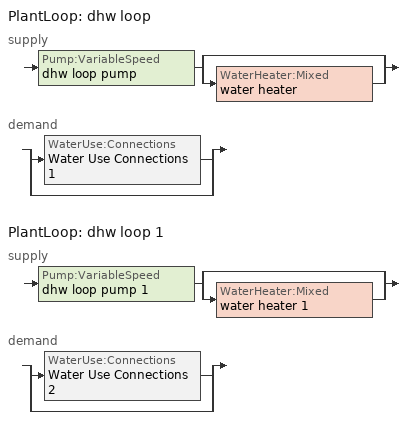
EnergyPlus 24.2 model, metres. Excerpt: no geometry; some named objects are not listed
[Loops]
PlantLoop 'dhw loop'
 supply: Pump:VariableSpeed 'dhw loop pump' > split
  | bypass
  | WaterHeater:Mixed 'water heater'
 demand: split
  | WaterUse:Connections 'Water Use Connections 1'
  | bypass
PlantLoop 'dhw loop 1'
 supply: Pump:VariableSpeed 'dhw loop pump 1' > split
  | bypass
  | WaterHeater:Mixed 'water heater 1'
 demand: split
  | WaterUse:Connections 'Water Use Connections 2'
  | bypass
[ZoneHVAC:Baseboard:Convective:Electric]
electric baseboard: Availability Schedule=Always On Discrete; Heating Design Capacity {W}=10152.6; Efficiency=1
[Fan:SystemModel] Availability Schedule=Always On Discrete; Design Maximum Air Flow Rate {m3/s}=0.00141584; Speed Control Method=Discrete; Electric Power Minimum Flow Rate Fraction=0.2; Design Pressure Rise {Pa}=500; Motor Efficiency=1; Motor In Air Stream Fraction=1; Design Electric Power Consumption {W}=Autosize; Design Power Sizing Method=PowerPerFlow; Electric Power Per Unit Flow Rate Per Unit Pressure {W/((m3/s)-Pa)}=1.66667; Fan Total Efficiency=0.7; Motor Loss Radiative Fraction=0; Number of Speeds=1; Speed Flow Fraction 1=1; Speed Electric Power Fraction 1=1
Name | Electric Power Per Unit Flow Rate {W/(m3/s)}
unit heater supply fan | 1e-06
unit heater supply fan 1 | 28251.7
[Coil:Heating:Fuel] Availability Schedule=Always On Discrete; Burner Efficiency=0.3; Nominal Capacity {W}=0.293071; On Cycle Parasitic Electric Load {W}=0; Off Cycle Parasitic Fuel Load {W}=0
Name | Fuel Type
unit heater htg coil | Propane
unit heater htg coil 1 | OtherFuel1
[PlantLoop] Fluid Type=Water; Maximum Loop Temperature {C}=100; Minimum Loop Temperature {C}=0; Maximum Loop Flow Rate {m3/s}=0.01; Minimum Loop Flow Rate {m3/s}=0; Plant Loop Volume {m3}=0.003; Load Distribution Scheme=Optimal; Plant Loop Demand Calculation Scheme=SingleSetpoint; Common Pipe Simulation=None
Name | Plant Equipment Operation Scheme
dhw loop | dhw loop Operation Schemes
dhw loop 1 | dhw loop 1 Operation Schemes
[Sizing:Plant] Loop Type=Heating; Design Loop Exit Temperature {C}=56; Loop Design Temperature Difference {deltaC}=5.55556; Sizing Option=NonCoincident; Zone Timesteps in Averaging Window=1; Coincident Sizing Factor Mode=None
dhw loop; dhw loop 1
[Pump:VariableSpeed] Design Maximum Flow Rate {m3/s}=0.01; Design Pump Head {Pa}=1; Design Power Consumption {W}=0; Motor Efficiency=0.85; Fraction of Motor Inefficiencies to Fluid Stream=0; Coefficient 1 of the Part Load Performance Curve=0; Coefficient 2 of the Part Load Performance Curve=1; Coefficient 3 of the Part Load Performance Curve=0; Coefficient 4 of the Part Load Performance Curve=0; Design Minimum Flow Rate {m3/s}=0; Pump Control Type=Intermittent; Skin Loss Radiative Fraction=0.5; Design Power Sizing Method=PowerPerFlowPerPressure; Design Electric Power per Unit Flow Rate {W/(m3/s)}=348701.1; Design Shaft Power per Unit Flow Rate per Unit Head {W/((m3/s)-Pa)}=1.28205; Design Minimum Flow Rate Fraction=0
dhw loop pump; dhw loop pump 1
[WaterHeater:Mixed] Tank Volume {m3}=0.170344; Deadband Temperature Difference {deltaC}=2; Maximum Temperature Limit {C}=99; Heater Control Type=Cycle; Heater Maximum Capacity {W}=3499.85; Heater Minimum Capacity {W}=0; Heater Ignition Minimum Flow Rate {m3/s}=0; Heater Ignition Delay {s}=0; Heater Fuel Type=Electricity; Heater Thermal Efficiency=1; Off Cycle Parasitic Fuel Consumption Rate {W}=0; Off Cycle Parasitic Fuel Type=Electricity; Off Cycle Parasitic Heat Fraction to Tank=0; On Cycle Parasitic Fuel Consumption Rate {W}=0; On Cycle Parasitic Fuel Type=Electricity; On Cycle Parasitic Heat Fraction to Tank=0; Ambient Temperature Indicator=Zone; Ambient Temperature Zone=conditioned space; Off Cycle Loss Coefficient to Ambient Temperature {W/K}=2.90339; Off Cycle Loss Fraction to Zone=1; On Cycle Loss Coefficient to Ambient Temperature {W/K}=2.90339; On Cycle Loss Fraction to Zone=1; Use Side Effectiveness=1; Source Side Effectiveness=1; Use Side Design Flow Rate {m3/s}=Autosize; Source Side Design Flow Rate {m3/s}=Autosize; Indirect Water Heating Recovery Time {hr}=1.5; Source Side Flow Control Mode=IndirectHeatPrimarySetpoint
Name | Setpoint Temperature Schedule
water heater | water heater setpoint
water heater 1 | water heater setpoint 1
[WaterHeater:Sizing] Design Mode=PeakDraw; Time Storage Can Meet Peak Draw {hr}=0.538503; Time for Tank Recovery {hr}=0; Nominal Tank Volume for Autosizing Plant Connections {m3}=1
water heater; water heater 1
[SetpointManager:Scheduled] Control Variable=Temperature
Name | Schedule
Setpoint Manager Scheduled 1 | dhw temp
Setpoint Manager Scheduled 2 | dhw temp 1
[WaterUse:Connections] Drain Water Heat Exchanger Type=None; Drain Water Heat Exchanger Destination=Plant
Name | Water Use Equipment Name 1 | Water Use Equipment Name 2 | Water Use Equipment Name 3 | Water Use Equipment Name 4
Water Use Connections 1 | dhw fixtures | dhw distribution waste | clothes washer | dishwasher
Water Use Connections 2 | dhw fixtures 1 | dhw distribution waste 1 | clothes washer 1 | dishwasher 1
[WaterUse:Equipment]
Name | Peak Flow Rate {m3/s} | Flow Rate Fraction Schedule | Target Temperature Schedule
dhw fixtures | 3.38113e-06 | dhw fixtures schedule | mixed water temperature schedule
dhw distribution waste | 1.02501e-06 | dhw fixtures schedule | mixed water temperature schedule
clothes washer | 7.27439e-07 | clothes washer schedule
dishwasher | 2.18154e-07 | dishwasher schedule
dhw fixtures 1 | 1.12704e-06 | dhw fixtures schedule | mixed water temperature schedule
dhw distribution waste 1 | 3.41672e-07 | dhw fixtures schedule | mixed water temperature schedule
clothes washer 1 | 2.4248e-07 | clothes washer schedule
dishwasher 1 | 7.27179e-08 | dishwasher schedule
[PlantEquipmentOperationSchemes] Control Scheme Object Type 1=PlantEquipmentOperation:HeatingLoad; Control Scheme Schedule Name 1=Always On Discrete
Name | Control Scheme Name 1
dhw loop Operation Schemes | dhw loop Heating Operation Scheme
dhw loop 1 Operation Schemes | dhw loop 1 Heating Operation Scheme
[PlantEquipmentOperation:HeatingLoad] Load Range Lower Limit 1 {W}=0; Load Range Upper Limit 1 {W}=1000000000
Name | Range Equipment List Name 1
dhw loop Heating Operation Scheme | dhw loop Heating Equipment List
dhw loop 1 Heating Operation Scheme | dhw loop 1 Heating Equipment List
[PlantEquipmentList]
dhw loop Heating Equipment List: WaterHeater:Mixed, water heater
dhw loop 1 Heating Equipment List: WaterHeater:Mixed, water heater 1
[EnergyManagementSystem:GlobalVariable]
infil_program_Qfan
infil_program_Qinf
natural_vent_program_Qnv
natural_vent_program_Qwhf
[EnergyManagementSystem:Sensor]
Name | Output:Variable or Output:Meter Index Key | Output:Variable or Output:Meter
airflow_gain | infil flow | Infiltration Sensible Heat Gain Energy
airflow_gain_1 | natural vent flow | Infiltration Sensible Heat Gain Energy
airflow_gain_2 | whole house fan flow | Infiltration Sensible Heat Gain Energy
airflow_loss | infil flow | Infiltration Sensible Heat Loss Energy
airflow_loss_1 | natural vent flow | Infiltration Sensible Heat Loss Energy
airflow_loss_2 | whole house fan flow | Infiltration Sensible Heat Loss Energy
clg_load_cond |  | Cooling:EnergyTransfer:Zone:CONDITIONED SPACE
clg_sp_s; clg_sp_s_1 | cooling setpoint | Schedule Value
clothes_dryer_exhaust_0_sch_s | clothes dryer exhaust 0 schedule | Schedule Value
cool_season | cooling season schedule | Schedule Value
dhw_loss | water heater | Water Heater Heat Loss Energy
dhw_loss_1 | water heater 1 | Water Heater Heat Loss Energy
dhw_rtf | water heater | Water Heater Runtime Fraction
dhw_rtf_1 | water heater 1 | Water Heater Runtime Fraction
htg_load_cond |  | Heating:EnergyTransfer:Zone:CONDITIONED SPACE
htg_sp_s; htg_sp_s_1 | heating setpoint | Schedule Value
ig_ee_conv | clothes dryer | Electric Equipment Convective Heating Energy
ig_ee_conv_1 | clothes washer | Electric Equipment Convective Heating Energy
ig_ee_conv_2 | cooking range | Electric Equipment Convective Heating Energy
ig_ee_conv_3 | dishwasher | Electric Equipment Convective Heating Energy
ig_ee_conv_4 | fridge | Electric Equipment Convective Heating Energy
ig_ee_conv_5 | misc plug loads | Electric Equipment Convective Heating Energy
ig_ee_conv_6 | whole house fan | Electric Equipment Convective Heating Energy
ig_ee_rad | clothes dryer | Electric Equipment Radiant Heating Energy
ig_ee_rad_1 | clothes washer | Electric Equipment Radiant Heating Energy
ig_ee_rad_2 | cooking range | Electric Equipment Radiant Heating Energy
ig_ee_rad_3 | dishwasher | Electric Equipment Radiant Heating Energy
ig_ee_rad_4 | fridge | Electric Equipment Radiant Heating Energy
ig_ee_rad_5 | misc plug loads | Electric Equipment Radiant Heating Energy
ig_ee_rad_6 | whole house fan | Electric Equipment Radiant Heating Energy
ig_lgt_conv | interior lighting | Lights Convective Heating Energy
ig_lgt_rad | interior lighting | Lights Radiant Heating Energy
ig_lgt_vis | interior lighting | Lights Visible Radiation Heating Energy
ig_oe_conv | clothes dryer 1 | Other Equipment Convective Heating Energy
ig_oe_conv_1 | cooking range 1 | Other Equipment Convective Heating Energy
ig_oe_conv_2 | general water use latent | Other Equipment Convective Heating Energy
ig_oe_conv_3 | general water use sensible | Other Equipment Convective Heating Energy
ig_oe_conv_4 | water heater energy adjustment1 | Other Equipment Convective Heating Energy
ig_oe_conv_5 | water heater energy adjustment2 | Other Equipment Convective Heating Energy
ig_oe_rad | clothes dryer 1 | Other Equipment Radiant Heating Energy
ig_oe_rad_1 | cooking range 1 | Other Equipment Radiant Heating Energy
ig_oe_rad_2 | general water use latent | Other Equipment Radiant Heating Energy
ig_oe_rad_3 | general water use sensible | Other Equipment Radiant Heating Energy
ig_oe_rad_4 | water heater energy adjustment1 | Other Equipment Radiant Heating Energy
ig_oe_rad_5 | water heater energy adjustment2 | Other Equipment Radiant Heating Energy
ig_ppl_conv | occupants | People Convective Heating Energy
ig_ppl_rad | occupants | People Radiant Heating Energy
im_conv | furniture mass conditioned space 1 | Surface Inside Face Convection Heat Gain Energy
im_conv_1 | partition wall mass | Surface Inside Face Convection Heat Gain Energy
im_ig | furniture mass conditioned space 1 | Surface Inside Face Internal Gains Radiation Heat Gain Energy
im_ig_1 | partition wall mass | Surface Inside Face Internal Gains Radiation Heat Gain Energy
im_lgt | furniture mass conditioned space 1 | Surface Inside Face Lights Radiation Heat Gain Energy
im_lgt_1 | partition wall mass | Surface Inside Face Lights Radiation Heat Gain Energy
im_sol | furniture mass conditioned space 1 | Surface Inside Face Solar Radiation Heat Gain Energy
im_sol_1 | partition wall mass | Surface Inside Face Solar Radiation Heat Gain Energy
im_surf | furniture mass conditioned space 1 | Surface Inside Face Net Surface Thermal Radiation Heat Gain Energy
im_surf_1 | partition wall mass | Surface Inside Face Net Surface Thermal Radiation Heat Gain Energy
mech_vent_bath_fan_0_sch_s | mech vent bath fan 0 schedule | Schedule Value
mech_vent_bath_fan_1_sch_s | mech vent bath fan 1 schedule | Schedule Value
mv_conv | mech vent bath fan 0 | Electric Equipment Convective Heating Energy
mv_conv_1 | mech vent bath fan 1 | Electric Equipment Convective Heating Energy
mv_conv_2 | mech vent house fan | Electric Equipment Convective Heating Energy
mv_conv_3 | mech vent house fan cfis | Electric Equipment Convective Heating Energy
mv_conv_4 | mech vent house fan latent load | Other Equipment Convective Heating Energy
mv_conv_5 | mech vent house fan sensible load | Other Equipment Convective Heating Energy
mv_rad | mech vent bath fan 0 | Electric Equipment Radiant Heating Energy
mv_rad_1 | mech vent bath fan 1 | Electric Equipment Radiant Heating Energy
mv_rad_2 | mech vent house fan | Electric Equipment Radiant Heating Energy
mv_rad_3 | mech vent house fan cfis | Electric Equipment Radiant Heating Energy
mv_rad_4 | mech vent house fan latent load | Other Equipment Radiant Heating Energy
mv_rad_5 | mech vent house fan sensible load | Other Equipment Radiant Heating Energy
natural_vent_s | natural vent schedule | Schedule Value
out_pb_s |  | Site Outdoor Air Barometric Pressure
out_wt_s |  | Site Outdoor Air Humidity Ratio
site_vw_s |  | Site Wind Speed
ss_back_out | Window1 | Surface Window Shortwave from Zone Back Out Window Heat Transfer Rate
ss_back_out_1 | Window11 | Surface Window Shortwave from Zone Back Out Window Heat Transfer Rate
ss_back_out_10 | Window22 | Surface Window Shortwave from Zone Back Out Window Heat Transfer Rate
ss_back_out_11 | Window23 | Surface Window Shortwave from Zone Back Out Window Heat Transfer Rate
ss_back_out_12 | Window24 | Surface Window Shortwave from Zone Back Out Window Heat Transfer Rate
ss_back_out_13 | Window25 | Surface Window Shortwave from Zone Back Out Window Heat Transfer Rate
ss_back_out_14 | Window26 | Surface Window Shortwave from Zone Back Out Window Heat Transfer Rate
ss_back_out_15 | Window27 | Surface Window Shortwave from Zone Back Out Window Heat Transfer Rate
ss_back_out_16 | Window28 | Surface Window Shortwave from Zone Back Out Window Heat Transfer Rate
ss_back_out_17 | Window29 | Surface Window Shortwave from Zone Back Out Window Heat Transfer Rate
ss_back_out_18 | Window3 | Surface Window Shortwave from Zone Back Out Window Heat Transfer Rate
ss_back_out_19 | Window30 | Surface Window Shortwave from Zone Back Out Window Heat Transfer Rate
ss_back_out_2 | Window13 | Surface Window Shortwave from Zone Back Out Window Heat Transfer Rate
ss_back_out_20 | Window31 | Surface Window Shortwave from Zone Back Out Window Heat Transfer Rate
ss_back_out_21 | Window32 | Surface Window Shortwave from Zone Back Out Window Heat Transfer Rate
ss_back_out_22 | Window5 | Surface Window Shortwave from Zone Back Out Window Heat Transfer Rate
ss_back_out_23 | Window6 | Surface Window Shortwave from Zone Back Out Window Heat Transfer Rate
ss_back_out_24 | Window7 | Surface Window Shortwave from Zone Back Out Window Heat Transfer Rate
ss_back_out_25 | Window8 | Surface Window Shortwave from Zone Back Out Window Heat Transfer Rate
ss_back_out_26 | Window9 | Surface Window Shortwave from Zone Back Out Window Heat Transfer Rate
ss_back_out_3 | Window14 | Surface Window Shortwave from Zone Back Out Window Heat Transfer Rate
ss_back_out_4 | Window15 | Surface Window Shortwave from Zone Back Out Window Heat Transfer Rate
ss_back_out_5 | Window16 | Surface Window Shortwave from Zone Back Out Window Heat Transfer Rate
ss_back_out_6 | Window17 | Surface Window Shortwave from Zone Back Out Window Heat Transfer Rate
ss_back_out_7 | Window18 | Surface Window Shortwave from Zone Back Out Window Heat Transfer Rate
ss_back_out_8 | Window2 | Surface Window Shortwave from Zone Back Out Window Heat Transfer Rate
ss_back_out_9 | Window20 | Surface Window Shortwave from Zone Back Out Window Heat Transfer Rate
ss_conv | Door1 | Surface Inside Face Convection Heat Gain Energy
ss_conv_1 | Door2 | Surface Inside Face Convection Heat Gain Energy
ss_conv_10 | Window17 | Surface Inside Face Convection Heat Gain Energy
ss_conv_11 | Window18 | Surface Inside Face Convection Heat Gain Energy
ss_conv_12 | Window2 | Surface Inside Face Convection Heat Gain Energy
ss_conv_13 | Window20 | Surface Inside Face Convection Heat Gain Energy
ss_conv_14 | Window22 | Surface Inside Face Convection Heat Gain Energy
ss_conv_15 | Window23 | Surface Inside Face Convection Heat Gain Energy
ss_conv_16 | Window24 | Surface Inside Face Convection Heat Gain Energy
ss_conv_17 | Window25 | Surface Inside Face Convection Heat Gain Energy
ss_conv_18 | Window26 | Surface Inside Face Convection Heat Gain Energy
ss_conv_19 | Window27 | Surface Inside Face Convection Heat Gain Energy
ss_conv_2 | Door3 | Surface Inside Face Convection Heat Gain Energy
ss_conv_20 | Window28 | Surface Inside Face Convection Heat Gain Energy
ss_conv_21 | Window29 | Surface Inside Face Convection Heat Gain Energy
ss_conv_22 | Window3 | Surface Inside Face Convection Heat Gain Energy
ss_conv_23 | Window30 | Surface Inside Face Convection Heat Gain Energy
ss_conv_24 | Window31 | Surface Inside Face Convection Heat Gain Energy
ss_conv_25 | Window32 | Surface Inside Face Convection Heat Gain Energy
ss_conv_26 | Window5 | Surface Inside Face Convection Heat Gain Energy
ss_conv_27 | Window6 | Surface Inside Face Convection Heat Gain Energy
ss_conv_28 | Window7 | Surface Inside Face Convection Heat Gain Energy
ss_conv_29 | Window8 | Surface Inside Face Convection Heat Gain Energy
ss_conv_3 | Door4 | Surface Inside Face Convection Heat Gain Energy
ss_conv_30 | Window9 | Surface Inside Face Convection Heat Gain Energy
ss_conv_4 | Window1 | Surface Inside Face Convection Heat Gain Energy
ss_conv_5 | Window11 | Surface Inside Face Convection Heat Gain Energy
ss_conv_6 | Window13 | Surface Inside Face Convection Heat Gain Energy
ss_conv_7 | Window14 | Surface Inside Face Convection Heat Gain Energy
ss_conv_8 | Window15 | Surface Inside Face Convection Heat Gain Energy
ss_conv_9 | Window16 | Surface Inside Face Convection Heat Gain Energy
ss_ig | Door1 | Surface Inside Face Internal Gains Radiation Heat Gain Energy
ss_ig_1 | Door2 | Surface Inside Face Internal Gains Radiation Heat Gain Energy
ss_ig_10 | Window17 | Surface Inside Face Internal Gains Radiation Heat Gain Energy
ss_ig_11 | Window18 | Surface Inside Face Internal Gains Radiation Heat Gain Energy
ss_ig_12 | Window2 | Surface Inside Face Internal Gains Radiation Heat Gain Energy
ss_ig_13 | Window20 | Surface Inside Face Internal Gains Radiation Heat Gain Energy
ss_ig_14 | Window22 | Surface Inside Face Internal Gains Radiation Heat Gain Energy
ss_ig_15 | Window23 | Surface Inside Face Internal Gains Radiation Heat Gain Energy
ss_ig_16 | Window24 | Surface Inside Face Internal Gains Radiation Heat Gain Energy
ss_ig_17 | Window25 | Surface Inside Face Internal Gains Radiation Heat Gain Energy
ss_ig_18 | Window26 | Surface Inside Face Internal Gains Radiation Heat Gain Energy
ss_ig_19 | Window27 | Surface Inside Face Internal Gains Radiation Heat Gain Energy
ss_ig_2 | Door3 | Surface Inside Face Internal Gains Radiation Heat Gain Energy
ss_ig_20 | Window28 | Surface Inside Face Internal Gains Radiation Heat Gain Energy
ss_ig_21 | Window29 | Surface Inside Face Internal Gains Radiation Heat Gain Energy
ss_ig_22 | Window3 | Surface Inside Face Internal Gains Radiation Heat Gain Energy
ss_ig_23 | Window30 | Surface Inside Face Internal Gains Radiation Heat Gain Energy
ss_ig_24 | Window31 | Surface Inside Face Internal Gains Radiation Heat Gain Energy
ss_ig_25 | Window32 | Surface Inside Face Internal Gains Radiation Heat Gain Energy
ss_ig_26 | Window5 | Surface Inside Face Internal Gains Radiation Heat Gain Energy
ss_ig_27 | Window6 | Surface Inside Face Internal Gains Radiation Heat Gain Energy
ss_ig_28 | Window7 | Surface Inside Face Internal Gains Radiation Heat Gain Energy
ss_ig_29 | Window8 | Surface Inside Face Internal Gains Radiation Heat Gain Energy
ss_ig_3 | Door4 | Surface Inside Face Internal Gains Radiation Heat Gain Energy
ss_ig_30 | Window9 | Surface Inside Face Internal Gains Radiation Heat Gain Energy
ss_ig_4 | Window1 | Surface Inside Face Internal Gains Radiation Heat Gain Energy
ss_ig_5 | Window11 | Surface Inside Face Internal Gains Radiation Heat Gain Energy
ss_ig_6 | Window13 | Surface Inside Face Internal Gains Radiation Heat Gain Energy
ss_ig_7 | Window14 | Surface Inside Face Internal Gains Radiation Heat Gain Energy
ss_ig_8 | Window15 | Surface Inside Face Internal Gains Radiation Heat Gain Energy
ss_ig_9 | Window16 | Surface Inside Face Internal Gains Radiation Heat Gain Energy
ss_lgt | Door1 | Surface Inside Face Lights Radiation Heat Gain Energy
ss_lgt_1 | Door2 | Surface Inside Face Lights Radiation Heat Gain Energy
ss_lgt_2 | Door3 | Surface Inside Face Lights Radiation Heat Gain Energy
ss_lgt_3 | Door4 | Surface Inside Face Lights Radiation Heat Gain Energy
ss_sol | Door1 | Surface Inside Face Solar Radiation Heat Gain Energy
ss_sol_1 | Door2 | Surface Inside Face Solar Radiation Heat Gain Energy
ss_sol_2 | Door3 | Surface Inside Face Solar Radiation Heat Gain Energy
ss_sol_3 | Door4 | Surface Inside Face Solar Radiation Heat Gain Energy
ss_surf | Door1 | Surface Inside Face Net Surface Thermal Radiation Heat Gain Energy
ss_surf_1 | Door2 | Surface Inside Face Net Surface Thermal Radiation Heat Gain Energy
ss_surf_10 | Window17 | Surface Inside Face Net Surface Thermal Radiation Heat Gain Energy
ss_surf_11 | Window18 | Surface Inside Face Net Surface Thermal Radiation Heat Gain Energy
ss_surf_12 | Window2 | Surface Inside Face Net Surface Thermal Radiation Heat Gain Energy
ss_surf_13 | Window20 | Surface Inside Face Net Surface Thermal Radiation Heat Gain Energy
ss_surf_14 | Window22 | Surface Inside Face Net Surface Thermal Radiation Heat Gain Energy
ss_surf_15 | Window23 | Surface Inside Face Net Surface Thermal Radiation Heat Gain Energy
ss_surf_16 | Window24 | Surface Inside Face Net Surface Thermal Radiation Heat Gain Energy
ss_surf_17 | Window25 | Surface Inside Face Net Surface Thermal Radiation Heat Gain Energy
ss_surf_18 | Window26 | Surface Inside Face Net Surface Thermal Radiation Heat Gain Energy
ss_surf_19 | Window27 | Surface Inside Face Net Surface Thermal Radiation Heat Gain Energy
ss_surf_2 | Door3 | Surface Inside Face Net Surface Thermal Radiation Heat Gain Energy
ss_surf_20 | Window28 | Surface Inside Face Net Surface Thermal Radiation Heat Gain Energy
ss_surf_21 | Window29 | Surface Inside Face Net Surface Thermal Radiation Heat Gain Energy
ss_surf_22 | Window3 | Surface Inside Face Net Surface Thermal Radiation Heat Gain Energy
ss_surf_23 | Window30 | Surface Inside Face Net Surface Thermal Radiation Heat Gain Energy
ss_surf_24 | Window31 | Surface Inside Face Net Surface Thermal Radiation Heat Gain Energy
ss_surf_25 | Window32 | Surface Inside Face Net Surface Thermal Radiation Heat Gain Energy
ss_surf_26 | Window5 | Surface Inside Face Net Surface Thermal Radiation Heat Gain Energy
ss_surf_27 | Window6 | Surface Inside Face Net Surface Thermal Radiation Heat Gain Energy
ss_surf_28 | Window7 | Surface Inside Face Net Surface Thermal Radiation Heat Gain Energy
ss_surf_29 | Window8 | Surface Inside Face Net Surface Thermal Radiation Heat Gain Energy
ss_surf_3 | Door4 | Surface Inside Face Net Surface Thermal Radiation Heat Gain Energy
ss_surf_30 | Window9 | Surface Inside Face Net Surface Thermal Radiation Heat Gain Energy
ss_surf_4 | Window1 | Surface Inside Face Net Surface Thermal Radiation Heat Gain Energy
ss_surf_5 | Window11 | Surface Inside Face Net Surface Thermal Radiation Heat Gain Energy
ss_surf_6 | Window13 | Surface Inside Face Net Surface Thermal Radiation Heat Gain Energy
ss_surf_7 | Window14 | Surface Inside Face Net Surface Thermal Radiation Heat Gain Energy
ss_surf_8 | Window15 | Surface Inside Face Net Surface Thermal Radiation Heat Gain Energy
ss_surf_9 | Window16 | Surface Inside Face Net Surface Thermal Radiation Heat Gain Energy
ss_trans_in | Window1 | Surface Window Transmitted Solar Radiation Rate
ss_trans_in_1 | Window11 | Surface Window Transmitted Solar Radiation Rate
ss_trans_in_10 | Window22 | Surface Window Transmitted Solar Radiation Rate
ss_trans_in_11 | Window23 | Surface Window Transmitted Solar Radiation Rate
ss_trans_in_12 | Window24 | Surface Window Transmitted Solar Radiation Rate
ss_trans_in_13 | Window25 | Surface Window Transmitted Solar Radiation Rate
ss_trans_in_14 | Window26 | Surface Window Transmitted Solar Radiation Rate
ss_trans_in_15 | Window27 | Surface Window Transmitted Solar Radiation Rate
ss_trans_in_16 | Window28 | Surface Window Transmitted Solar Radiation Rate
ss_trans_in_17 | Window29 | Surface Window Transmitted Solar Radiation Rate
ss_trans_in_18 | Window3 | Surface Window Transmitted Solar Radiation Rate
ss_trans_in_19 | Window30 | Surface Window Transmitted Solar Radiation Rate
ss_trans_in_2 | Window13 | Surface Window Transmitted Solar Radiation Rate
ss_trans_in_20 | Window31 | Surface Window Transmitted Solar Radiation Rate
ss_trans_in_21 | Window32 | Surface Window Transmitted Solar Radiation Rate
ss_trans_in_22 | Window5 | Surface Window Transmitted Solar Radiation Rate
ss_trans_in_23 | Window6 | Surface Window Transmitted Solar Radiation Rate
ss_trans_in_24 | Window7 | Surface Window Transmitted Solar Radiation Rate
ss_trans_in_25 | Window8 | Surface Window Transmitted Solar Radiation Rate
ss_trans_in_26 | Window9 | Surface Window Transmitted Solar Radiation Rate
ss_trans_in_3 | Window14 | Surface Window Transmitted Solar Radiation Rate
ss_trans_in_4 | Window15 | Surface Window Transmitted Solar Radiation Rate
ss_trans_in_5 | Window16 | Surface Window Transmitted Solar Radiation Rate
ss_trans_in_6 | Window17 | Surface Window Transmitted Solar Radiation Rate
ss_trans_in_7 | Window18 | Surface Window Transmitted Solar Radiation Rate
ss_trans_in_8 | Window2 | Surface Window Transmitted Solar Radiation Rate
ss_trans_in_9 | Window20 | Surface Window Transmitted Solar Radiation Rate
ss_trans_out | Window1 | Surface Inside Face Initial Transmitted Diffuse Transmitted Out Window Solar Radiation Rate
ss_trans_out_1 | Window11 | Surface Inside Face Initial Transmitted Diffuse Transmitted Out Window Solar Radiation Rate
ss_trans_out_10 | Window22 | Surface Inside Face Initial Transmitted Diffuse Transmitted Out Window Solar Radiation Rate
ss_trans_out_11 | Window23 | Surface Inside Face Initial Transmitted Diffuse Transmitted Out Window Solar Radiation Rate
ss_trans_out_12 | Window24 | Surface Inside Face Initial Transmitted Diffuse Transmitted Out Window Solar Radiation Rate
ss_trans_out_13 | Window25 | Surface Inside Face Initial Transmitted Diffuse Transmitted Out Window Solar Radiation Rate
ss_trans_out_14 | Window26 | Surface Inside Face Initial Transmitted Diffuse Transmitted Out Window Solar Radiation Rate
ss_trans_out_15 | Window27 | Surface Inside Face Initial Transmitted Diffuse Transmitted Out Window Solar Radiation Rate
ss_trans_out_16 | Window28 | Surface Inside Face Initial Transmitted Diffuse Transmitted Out Window Solar Radiation Rate
ss_trans_out_17 | Window29 | Surface Inside Face Initial Transmitted Diffuse Transmitted Out Window Solar Radiation Rate
ss_trans_out_18 | Window3 | Surface Inside Face Initial Transmitted Diffuse Transmitted Out Window Solar Radiation Rate
ss_trans_out_19 | Window30 | Surface Inside Face Initial Transmitted Diffuse Transmitted Out Window Solar Radiation Rate
ss_trans_out_2 | Window13 | Surface Inside Face Initial Transmitted Diffuse Transmitted Out Window Solar Radiation Rate
ss_trans_out_20 | Window31 | Surface Inside Face Initial Transmitted Diffuse Transmitted Out Window Solar Radiation Rate
ss_trans_out_21 | Window32 | Surface Inside Face Initial Transmitted Diffuse Transmitted Out Window Solar Radiation Rate
ss_trans_out_22 | Window5 | Surface Inside Face Initial Transmitted Diffuse Transmitted Out Window Solar Radiation Rate
ss_trans_out_23 | Window6 | Surface Inside Face Initial Transmitted Diffuse Transmitted Out Window Solar Radiation Rate
ss_trans_out_24 | Window7 | Surface Inside Face Initial Transmitted Diffuse Transmitted Out Window Solar Radiation Rate
ss_trans_out_25 | Window8 | Surface Inside Face Initial Transmitted Diffuse Transmitted Out Window Solar Radiation Rate
ss_trans_out_26 | Window9 | Surface Inside Face Initial Transmitted Diffuse Transmitted Out Window Solar Radiation Rate
ss_trans_out_3 | Window14 | Surface Inside Face Initial Transmitted Diffuse Transmitted Out Window Solar Radiation Rate
ss_trans_out_4 | Window15 | Surface Inside Face Initial Transmitted Diffuse Transmitted Out Window Solar Radiation Rate
ss_trans_out_5 | Window16 | Surface Inside Face Initial Transmitted Diffuse Transmitted Out Window Solar Radiation Rate
ss_trans_out_6 | Window17 | Surface Inside Face Initial Transmitted Diffuse Transmitted Out Window Solar Radiation Rate
ss_trans_out_7 | Window18 | Surface Inside Face Initial Transmitted Diffuse Transmitted Out Window Solar Radiation Rate
ss_trans_out_8 | Window2 | Surface Inside Face Initial Transmitted Diffuse Transmitted Out Window Solar Radiation Rate
ss_trans_out_9 | Window20 | Surface Inside Face Initial Transmitted Diffuse Transmitted Out Window Solar Radiation Rate
s_conv | Floor1 | Surface Inside Face Convection Heat Gain Energy
s_conv_1 | Floor2 | Surface Inside Face Convection Heat Gain Energy
s_conv_10 | Roof2:135 | Surface Inside Face Convection Heat Gain Energy
s_conv_11 | Roof2:225 | Surface Inside Face Convection Heat Gain Energy
s_conv_12 | Roof2:315 | Surface Inside Face Convection Heat Gain Energy
s_conv_13 | Roof2:45 | Surface Inside Face Convection Heat Gain Energy
s_conv_14 | Slab1 | Surface Inside Face Convection Heat Gain Energy
s_conv_15 | Wall1:135 | Surface Inside Face Convection Heat Gain Energy
s_conv_16 | Wall1:225 | Surface Inside Face Convection Heat Gain Energy
s_conv_17 | Wall1:315 | Surface Inside Face Convection Heat Gain Energy
s_conv_18 | Wall1:45 | Surface Inside Face Convection Heat Gain Energy
s_conv_19 | Wall2:135 | Surface Inside Face Convection Heat Gain Energy
s_conv_2 | Floor3 | Surface Inside Face Convection Heat Gain Energy
s_conv_20 | Wall2:225 | Surface Inside Face Convection Heat Gain Energy
s_conv_21 | Wall2:315 | Surface Inside Face Convection Heat Gain Energy
s_conv_22 | Wall2:45 | Surface Inside Face Convection Heat Gain Energy
s_conv_23 | Wall3:135 | Surface Inside Face Convection Heat Gain Energy
s_conv_24 | Wall3:225 | Surface Inside Face Convection Heat Gain Energy
s_conv_25 | Wall3:315 | Surface Inside Face Convection Heat Gain Energy
s_conv_26 | Wall3:45 | Surface Inside Face Convection Heat Gain Energy
s_conv_27 | Wall4:135 | Surface Inside Face Convection Heat Gain Energy
s_conv_28 | Wall4:225 | Surface Inside Face Convection Heat Gain Energy
s_conv_29 | Wall4:315 | Surface Inside Face Convection Heat Gain Energy
s_conv_3 | FoundationWall1 | Surface Inside Face Convection Heat Gain Energy
s_conv_30 | Wall4:45 | Surface Inside Face Convection Heat Gain Energy
s_conv_4 | inferred conditioned ceiling | Surface Inside Face Convection Heat Gain Energy
s_conv_5 | inferred conditioned floor | Surface Inside Face Convection Heat Gain Energy
s_conv_6 | RimJoist1:135 | Surface Inside Face Convection Heat Gain Energy
s_conv_7 | RimJoist1:225 | Surface Inside Face Convection Heat Gain Energy
s_conv_8 | RimJoist1:315 | Surface Inside Face Convection Heat Gain Energy
s_conv_9 | RimJoist1:45 | Surface Inside Face Convection Heat Gain Energy
s_ig | Floor1 | Surface Inside Face Internal Gains Radiation Heat Gain Energy
s_ig_1 | Floor2 | Surface Inside Face Internal Gains Radiation Heat Gain Energy
s_ig_10 | Roof2:135 | Surface Inside Face Internal Gains Radiation Heat Gain Energy
s_ig_11 | Roof2:225 | Surface Inside Face Internal Gains Radiation Heat Gain Energy
s_ig_12 | Roof2:315 | Surface Inside Face Internal Gains Radiation Heat Gain Energy
s_ig_13 | Roof2:45 | Surface Inside Face Internal Gains Radiation Heat Gain Energy
s_ig_14 | Slab1 | Surface Inside Face Internal Gains Radiation Heat Gain Energy
s_ig_15 | Wall1:135 | Surface Inside Face Internal Gains Radiation Heat Gain Energy
s_ig_16 | Wall1:225 | Surface Inside Face Internal Gains Radiation Heat Gain Energy
s_ig_17 | Wall1:315 | Surface Inside Face Internal Gains Radiation Heat Gain Energy
s_ig_18 | Wall1:45 | Surface Inside Face Internal Gains Radiation Heat Gain Energy
s_ig_19 | Wall2:135 | Surface Inside Face Internal Gains Radiation Heat Gain Energy
s_ig_2 | Floor3 | Surface Inside Face Internal Gains Radiation Heat Gain Energy
s_ig_20 | Wall2:225 | Surface Inside Face Internal Gains Radiation Heat Gain Energy
s_ig_21 | Wall2:315 | Surface Inside Face Internal Gains Radiation Heat Gain Energy
s_ig_22 | Wall2:45 | Surface Inside Face Internal Gains Radiation Heat Gain Energy
s_ig_23 | Wall3:135 | Surface Inside Face Internal Gains Radiation Heat Gain Energy
s_ig_24 | Wall3:225 | Surface Inside Face Internal Gains Radiation Heat Gain Energy
s_ig_25 | Wall3:315 | Surface Inside Face Internal Gains Radiation Heat Gain Energy
s_ig_26 | Wall3:45 | Surface Inside Face Internal Gains Radiation Heat Gain Energy
s_ig_27 | Wall4:135 | Surface Inside Face Internal Gains Radiation Heat Gain Energy
s_ig_28 | Wall4:225 | Surface Inside Face Internal Gains Radiation Heat Gain Energy
s_ig_29 | Wall4:315 | Surface Inside Face Internal Gains Radiation Heat Gain Energy
s_ig_3 | FoundationWall1 | Surface Inside Face Internal Gains Radiation Heat Gain Energy
s_ig_30 | Wall4:45 | Surface Inside Face Internal Gains Radiation Heat Gain Energy
s_ig_4 | inferred conditioned ceiling | Surface Inside Face Internal Gains Radiation Heat Gain Energy
s_ig_5 | inferred conditioned floor | Surface Inside Face Internal Gains Radiation Heat Gain Energy
s_ig_6 | RimJoist1:135 | Surface Inside Face Internal Gains Radiation Heat Gain Energy
s_ig_7 | RimJoist1:225 | Surface Inside Face Internal Gains Radiation Heat Gain Energy
s_ig_8 | RimJoist1:315 | Surface Inside Face Internal Gains Radiation Heat Gain Energy
s_ig_9 | RimJoist1:45 | Surface Inside Face Internal Gains Radiation Heat Gain Energy
s_lgt | Floor1 | Surface Inside Face Lights Radiation Heat Gain Energy
s_lgt_1 | Floor2 | Surface Inside Face Lights Radiation Heat Gain Energy
s_lgt_10 | Roof2:135 | Surface Inside Face Lights Radiation Heat Gain Energy
s_lgt_11 | Roof2:225 | Surface Inside Face Lights Radiation Heat Gain Energy
s_lgt_12 | Roof2:315 | Surface Inside Face Lights Radiation Heat Gain Energy
s_lgt_13 | Roof2:45 | Surface Inside Face Lights Radiation Heat Gain Energy
s_lgt_14 | Slab1 | Surface Inside Face Lights Radiation Heat Gain Energy
s_lgt_15 | Wall1:135 | Surface Inside Face Lights Radiation Heat Gain Energy
s_lgt_16 | Wall1:225 | Surface Inside Face Lights Radiation Heat Gain Energy
s_lgt_17 | Wall1:315 | Surface Inside Face Lights Radiation Heat Gain Energy
s_lgt_18 | Wall1:45 | Surface Inside Face Lights Radiation Heat Gain Energy
s_lgt_19 | Wall2:135 | Surface Inside Face Lights Radiation Heat Gain Energy
s_lgt_2 | Floor3 | Surface Inside Face Lights Radiation Heat Gain Energy
s_lgt_20 | Wall2:225 | Surface Inside Face Lights Radiation Heat Gain Energy
s_lgt_21 | Wall2:315 | Surface Inside Face Lights Radiation Heat Gain Energy
s_lgt_22 | Wall2:45 | Surface Inside Face Lights Radiation Heat Gain Energy
s_lgt_23 | Wall3:135 | Surface Inside Face Lights Radiation Heat Gain Energy
s_lgt_24 | Wall3:225 | Surface Inside Face Lights Radiation Heat Gain Energy
s_lgt_25 | Wall3:315 | Surface Inside Face Lights Radiation Heat Gain Energy
s_lgt_26 | Wall3:45 | Surface Inside Face Lights Radiation Heat Gain Energy
s_lgt_27 | Wall4:135 | Surface Inside Face Lights Radiation Heat Gain Energy
s_lgt_28 | Wall4:225 | Surface Inside Face Lights Radiation Heat Gain Energy
s_lgt_29 | Wall4:315 | Surface Inside Face Lights Radiation Heat Gain Energy
s_lgt_3 | FoundationWall1 | Surface Inside Face Lights Radiation Heat Gain Energy
s_lgt_30 | Wall4:45 | Surface Inside Face Lights Radiation Heat Gain Energy
s_lgt_4 | inferred conditioned ceiling | Surface Inside Face Lights Radiation Heat Gain Energy
s_lgt_5 | inferred conditioned floor | Surface Inside Face Lights Radiation Heat Gain Energy
s_lgt_6 | RimJoist1:135 | Surface Inside Face Lights Radiation Heat Gain Energy
s_lgt_7 | RimJoist1:225 | Surface Inside Face Lights Radiation Heat Gain Energy
s_lgt_8 | RimJoist1:315 | Surface Inside Face Lights Radiation Heat Gain Energy
s_lgt_9 | RimJoist1:45 | Surface Inside Face Lights Radiation Heat Gain Energy
s_sol | Floor1 | Surface Inside Face Solar Radiation Heat Gain Energy
s_sol_1 | Floor2 | Surface Inside Face Solar Radiation Heat Gain Energy
s_sol_10 | Roof2:135 | Surface Inside Face Solar Radiation Heat Gain Energy
s_sol_11 | Roof2:225 | Surface Inside Face Solar Radiation Heat Gain Energy
s_sol_12 | Roof2:315 | Surface Inside Face Solar Radiation Heat Gain Energy
s_sol_13 | Roof2:45 | Surface Inside Face Solar Radiation Heat Gain Energy
s_sol_14 | Slab1 | Surface Inside Face Solar Radiation Heat Gain Energy
s_sol_15 | Wall1:135 | Surface Inside Face Solar Radiation Heat Gain Energy
s_sol_16 | Wall1:225 | Surface Inside Face Solar Radiation Heat Gain Energy
s_sol_17 | Wall1:315 | Surface Inside Face Solar Radiation Heat Gain Energy
s_sol_18 | Wall1:45 | Surface Inside Face Solar Radiation Heat Gain Energy
s_sol_19 | Wall2:135 | Surface Inside Face Solar Radiation Heat Gain Energy
s_sol_2 | Floor3 | Surface Inside Face Solar Radiation Heat Gain Energy
s_sol_20 | Wall2:225 | Surface Inside Face Solar Radiation Heat Gain Energy
s_sol_21 | Wall2:315 | Surface Inside Face Solar Radiation Heat Gain Energy
s_sol_22 | Wall2:45 | Surface Inside Face Solar Radiation Heat Gain Energy
s_sol_23 | Wall3:135 | Surface Inside Face Solar Radiation Heat Gain Energy
s_sol_24 | Wall3:225 | Surface Inside Face Solar Radiation Heat Gain Energy
s_sol_25 | Wall3:315 | Surface Inside Face Solar Radiation Heat Gain Energy
s_sol_26 | Wall3:45 | Surface Inside Face Solar Radiation Heat Gain Energy
s_sol_27 | Wall4:135 | Surface Inside Face Solar Radiation Heat Gain Energy
s_sol_28 | Wall4:225 | Surface Inside Face Solar Radiation Heat Gain Energy
s_sol_29 | Wall4:315 | Surface Inside Face Solar Radiation Heat Gain Energy
s_sol_3 | FoundationWall1 | Surface Inside Face Solar Radiation Heat Gain Energy
s_sol_30 | Wall4:45 | Surface Inside Face Solar Radiation Heat Gain Energy
s_sol_4 | inferred conditioned ceiling | Surface Inside Face Solar Radiation Heat Gain Energy
s_sol_5 | inferred conditioned floor | Surface Inside Face Solar Radiation Heat Gain Energy
s_sol_6 | RimJoist1:135 | Surface Inside Face Solar Radiation Heat Gain Energy
s_sol_7 | RimJoist1:225 | Surface Inside Face Solar Radiation Heat Gain Energy
s_sol_8 | RimJoist1:315 | Surface Inside Face Solar Radiation Heat Gain Energy
s_sol_9 | RimJoist1:45 | Surface Inside Face Solar Radiation Heat Gain Energy
s_surf | Floor1 | Surface Inside Face Net Surface Thermal Radiation Heat Gain Energy
s_surf_1 | Floor2 | Surface Inside Face Net Surface Thermal Radiation Heat Gain Energy
s_surf_10 | Roof2:135 | Surface Inside Face Net Surface Thermal Radiation Heat Gain Energy
s_surf_11 | Roof2:225 | Surface Inside Face Net Surface Thermal Radiation Heat Gain Energy
s_surf_12 | Roof2:315 | Surface Inside Face Net Surface Thermal Radiation Heat Gain Energy
s_surf_13 | Roof2:45 | Surface Inside Face Net Surface Thermal Radiation Heat Gain Energy
s_surf_14 | Slab1 | Surface Inside Face Net Surface Thermal Radiation Heat Gain Energy
s_surf_15 | Wall1:135 | Surface Inside Face Net Surface Thermal Radiation Heat Gain Energy
s_surf_16 | Wall1:225 | Surface Inside Face Net Surface Thermal Radiation Heat Gain Energy
s_surf_17 | Wall1:315 | Surface Inside Face Net Surface Thermal Radiation Heat Gain Energy
s_surf_18 | Wall1:45 | Surface Inside Face Net Surface Thermal Radiation Heat Gain Energy
s_surf_19 | Wall2:135 | Surface Inside Face Net Surface Thermal Radiation Heat Gain Energy
s_surf_2 | Floor3 | Surface Inside Face Net Surface Thermal Radiation Heat Gain Energy
s_surf_20 | Wall2:225 | Surface Inside Face Net Surface Thermal Radiation Heat Gain Energy
s_surf_21 | Wall2:315 | Surface Inside Face Net Surface Thermal Radiation Heat Gain Energy
s_surf_22 | Wall2:45 | Surface Inside Face Net Surface Thermal Radiation Heat Gain Energy
s_surf_23 | Wall3:135 | Surface Inside Face Net Surface Thermal Radiation Heat Gain Energy
s_surf_24 | Wall3:225 | Surface Inside Face Net Surface Thermal Radiation Heat Gain Energy
s_surf_25 | Wall3:315 | Surface Inside Face Net Surface Thermal Radiation Heat Gain Energy
s_surf_26 | Wall3:45 | Surface Inside Face Net Surface Thermal Radiation Heat Gain Energy
s_surf_27 | Wall4:135 | Surface Inside Face Net Surface Thermal Radiation Heat Gain Energy
s_surf_28 | Wall4:225 | Surface Inside Face Net Surface Thermal Radiation Heat Gain Energy
s_surf_29 | Wall4:315 | Surface Inside Face Net Surface Thermal Radiation Heat Gain Energy
s_surf_3 | FoundationWall1 | Surface Inside Face Net Surface Thermal Radiation Heat Gain Energy
s_surf_30 | Wall4:45 | Surface Inside Face Net Surface Thermal Radiation Heat Gain Energy
s_surf_4 | inferred conditioned ceiling | Surface Inside Face Net Surface Thermal Radiation Heat Gain Energy
s_surf_5 | inferred conditioned floor | Surface Inside Face Net Surface Thermal Radiation Heat Gain Energy
s_surf_6 | RimJoist1:135 | Surface Inside Face Net Surface Thermal Radiation Heat Gain Energy
s_surf_7 | RimJoist1:225 | Surface Inside Face Net Surface Thermal Radiation Heat Gain Energy
s_surf_8 | RimJoist1:315 | Surface Inside Face Net Surface Thermal Radiation Heat Gain Energy
s_surf_9 | RimJoist1:45 | Surface Inside Face Net Surface Thermal Radiation Heat Gain Energy
unit_heater_htg_coil_1_s | unit heater htg coil 1 | Heating Coil Heating Energy
unit_heater_htg_coil_s | unit heater htg coil | Heating Coil Heating Energy
unit_heater_supply_fan_1_s | unit heater supply fan 1 | Fan Electricity Energy
unit_heater_supply_fan_s | unit heater supply fan | Fan Electricity Energy
water_heater_1_energy | water heater 1 | Water Heater Electricity Rate
water_heater_1_off_cycle_parasitic | water heater 1 | Water Heater Off Cycle Parasitic Electricity Rate
water_heater_1_on_cycle_parasitic | water heater 1 | Water Heater On Cycle Parasitic Electricity Rate
water_heater_energy | water heater | Water Heater Electricity Rate
water_heater_off_cycle_parasitic | water heater | Water Heater Off Cycle Parasitic Electricity Rate
water_heater_on_cycle_parasitic | water heater | Water Heater On Cycle Parasitic Electricity Rate
[EnergyManagementSystem:Actuator]
Name | Actuated Component Unique | Actuated Component Type | Actuated Component Control Type
fridge_schedule_act | fridge schedule | Schedule:Constant | Schedule Value
infil_flow_act | infil flow | Zone Infiltration | Air Exchange Flow Rate
mech_vent_house_fan_cfis_act | mech vent house fan cfis | ElectricEquipment | Electricity Rate
mech_vent_house_fan_latent_load_act | mech vent house fan latent load | OtherEquipment | Power Level
mech_vent_house_fan_sensible_load_act | mech vent house fan sensible load | OtherEquipment | Power Level
natural_vent_flow_act | natural vent flow | Zone Infiltration | Air Exchange Flow Rate
water_heater_1_ec_adj_act | water heater energy adjustment2 | OtherEquipment | Power Level
water_heater_ec_adj_act | water heater energy adjustment1 | OtherEquipment | Power Level
whole_house_fan_act | whole house fan | ElectricEquipment | Electricity Rate
whole_house_fan_flow_act | whole house fan flow | Zone Infiltration | Air Exchange Flow Rate
whole_house_fan_mix_act | whole house fan mix | ZoneMixing | Air Exchange Flow Rate
[EnergyManagementSystem:Program]
fridge_schedule_program: Set Tin = fridge_tin_s*(9.0/5.0)+32.0; Set fridge_schedule_act = 0; If (Hour == 0); Set fridge_schedule_act = (-0.487+0.019*Tin); ElseIf (Hour == 1); Set fridge_schedule_act = (-0.34+0.016*Tin); ElseIf (Hour == 2); Set fridge_schedule_act = (-0.37+0.017*Tin); ElseIf (Hour == 3); Set fridge_schedule_act = (-0.361+0.016*Tin); ElseIf (Hour == 4); Set fridge_schedule_act = (-0.515+0.018*Tin); ElseIf (Hour == 5); Set fridge_schedule_act = (-0.684+0.021*Tin); ElseIf (Hour == 6); Set fridge_schedule_act = (-0.471+0.019*Tin); ElseIf (Hour == 7); Set fridge_schedule_act = (-0.159+0.015*Tin); ElseIf (Hour == 8); Set fridge_schedule_act = (-0.079+0.015*Tin); ElseIf (Hour == 9); Set fridge_schedule_act = (-0.417+0.019*Tin); ElseIf (Hour == 10); Set fridge_schedule_act = (-0.411+0.018*Tin); ElseIf (Hour == 11); Set fridge_schedule_act = (-0.386+0.018*Tin); ElseIf (Hour == 12); Set fridge_schedule_act = (-0.24+0.016*Tin); ElseIf (Hour == 13); Set fridge_schedule_act = (-0.314+0.017*Tin); ElseIf (Hour == 14); Set fridge_schedule_act = (-0.16+0.015*Tin); ElseIf (Hour == 15); Set fridge_schedule_act = (-0.121+0.015*Tin); ElseIf (Hour == 16); Set fridge_schedule_act = (-0.469+0.02*Tin); ElseIf (Hour == 17); Set fridge_schedule_act = (-0.412+0.02*Tin); ElseIf (Hour == 18); Set fridge_schedule_act = (-0.091+0.017*Tin); ElseIf (Hour == 19); Set fridge_schedule_act = (0.077+0.014*Tin); ElseIf (Hour == 20); Set fridge_schedule_act = (-0.118+0.016*Tin); ElseIf (Hour == 21); Set fridge_schedule_act = (-0.247+0.017*Tin); ElseIf (Hour == 22); Set fridge_schedule_act = (-0.445+0.019*Tin); ElseIf (Hour == 23); Set fridge_schedule_act = (-0.544+0.02*Tin); EndIf
infil_program: Set p_m = 0.14; Set p_s = 0.22; Set s_m = 270; Set s_s = 370; Set z_m = 9.99744; Set z_s = 3.098087231996176; Set f_t = (((s_m/z_m)^p_m)*((z_s/s_s)^p_s)); Set Tdiff = tin_s-tout_s; Set dT = @Abs Tdiff; Set c = 0.0587; Set Cs = 0.0712; Set Cw = 0.1507; Set n = 0.65; Set sft = (f_t*0.54); Set temp1 = ((c*Cw)*((sft*site_vw_s)^(2*n)))^2; Set Qinf = (((c*Cs*(dT^n))^2)+temp1)^0.5; Set Qinf = (@Max Qinf 0); Set mech_vent_house_fan_sensible_load_act = 0.0; Set mech_vent_house_fan_latent_load_act = 0.0; Set OASupInPb = out_pb_s; Set OASupInTemp = tout_s; Set OASupInW = out_wt_s; Set OASupRho = (@RhoAirFnPbTdbW OASupInPb OASupInTemp OASupInW); Set OASupCp = (@CpAirFnW OASupInW); Set OASupInEnth = (@HFnTdbW OASupInTemp OASupInW); Set ZoneTemp = tin_s; Set ZoneW = win_s; Set ZoneCp = (@CpAirFnW ZoneW); Set ZoneAirEnth = (@HFnTdbW ZoneTemp ZoneW); Set mech_vent_house_fan_cfis_act = 0.0; Set QWHV_cfis_sup = 0.0; Set QWHV_cfis_suppl_sup = 0.0; Set QWHV_cfis_suppl_exh = 0.0; Set Qrange = 0; Set Qbath = 0; Set Qbath = Qbath + 0.033 * mech_vent_bath_fan_0_sch_s; Set Qbath = Qbath + 0.033 * mech_vent_bath_fan_1_sch_s; Set Qdryer = 0; Set Qdryer = Qdryer + 0.00308 * clothes_dryer_exhaust_0_sch_s; Set QWHV_sup = 0.0; Set QWHV_exh = 0.0; Set Qsupply = QWHV_sup + QWHV_cfis_sup + QWHV_cfis_suppl_sup; Set Qexhaust = Qrange + Qbath + Qdryer + QWHV_exh + QWHV_cfis_suppl_exh; Set Qfan = (@Max Qexhaust Qsupply); Set Qducts = 0; If Qducts < 0; Set Qsupply = Qsupply - Qducts; Else; Set Qexhaust = Qexhaust + Qducts; EndIf; Set Qfan_with_ducts = (@Max Qexhaust Qsupply); Set Qimb = (@Abs (Qsupply - Qexhaust)); If Qinf + Qimb > 0; Set Qtot = Qfan_with_ducts + (Qinf^2) / (Qinf + Qimb); Else; Set Qtot = Qfan_with_ducts; EndIf; Set Qinf_adj = Qtot - Qfan; Set infil_flow_act = Qinf_adj; Set infil_program_Qinf = Qinf_adj; Set infil_program_Qfan = Qfan; Set Qload = Qfan; Set Effectiveness_Sens = 0.0; Set Effectiveness_Lat = 0.0; Set Fan_MFR = Qload * OASupRho; Set ZoneInEnth = OASupInEnth; Set ZoneInTemp = OASupInTemp; Set FanTotalToCond = Fan_MFR * (ZoneInEnth - ZoneAirEnth); Set FanSensToCond = Fan_MFR * ZoneCp * (ZoneInTemp - ZoneTemp); Set FanLatToCond = FanTotalToCond - FanSensToCond; Set mech_vent_house_fan_sensible_load_act = mech_vent_house_fan_sensible_load_act + FanSensToCond; Set mech_vent_house_fan_latent_load_act = mech_vent_house_fan_latent_load_act + FanLatToCond
natural_vent_program: Set Tin = tin_s; Set Tout = tout_s; Set Wout = out_wt_s; Set Pbar = out_pb_s; Set Phiout = (@RhFnTdbWPb Tout Wout Pbar); Set MaxHR = 0.0115; Set Tnvsp = (htg_sp_s + clg_sp_s) / 2; Set NVavail = natural_vent_s; Set ClgSsnAvail = cool_season; Set Qnv = 0; Set Qwhf = 0; Set whole_house_fan_mix_act = 0; Set whole_house_fan_act = 0; If ((Wout < MaxHR) && (Tin > Tout) && (Tin > Tnvsp) && (ClgSsnAvail > 0)); Set WHF_Flow = 0; Set Adj = (Tin-Tnvsp)/(Tin-Tout); Set Adj = (@Min Adj 1); Set Adj = (@Max Adj 0); If (WHF_Flow > 0); Set Qwhf = WHF_Flow*Adj; Set whole_house_fan_mix_act = WHF_Flow*Adj; Set WHF_W = 0; Set whole_house_fan_act = WHF_W*Adj; ElseIf (NVavail > 0); Set NVArea = 0.0; Set Cs = 0.0001139493351283997; Set Cw = 2.498918102604001e-05; Set Tdiff = Tin-Tout; Set dT = (@Abs Tdiff); Set Vwind = site_vw_s; Set SGNV = NVArea*Adj*((((Cs*dT)+(Cw*(Vwind^2)))^0.5)/1000); Set MaxNV = 3.4877797021040644; Set Qnv = (@Min SGNV MaxNV); EndIf; EndIf; Set natural_vent_flow_act = Qnv; Set whole_house_fan_flow_act = Qwhf; Set natural_vent_program_Qnv = Qnv; Set natural_vent_program_Qwhf = Qwhf
total_airflows_program: Set total_infil_flow_rate = 0; Set total_mechvent_flow_rate = 0; Set total_natvent_flow_rate = 0; Set total_whf_flow_rate = 0; Set total_infil_flow_rate = total_infil_flow_rate + (infil_program_Qinf * 1); Set total_mechvent_flow_rate = total_mechvent_flow_rate + (infil_program_Qfan * 1); Set total_natvent_flow_rate = total_natvent_flow_rate + (natural_vent_program_Qnv * 1); Set total_whf_flow_rate = total_whf_flow_rate + (natural_vent_program_Qwhf * 1)
total_loads_program: Set loads_htg_tot = 0; Set loads_clg_tot = 0; If htg_load_cond > 0; Set loads_htg_tot = loads_htg_tot + (htg_load_cond - clg_load_cond) * 1.0; EndIf; Set loads_htg_tot = (@Max loads_htg_tot 0); If clg_load_cond > 0; Set loads_clg_tot = loads_clg_tot + (clg_load_cond - htg_load_cond) * 0.0; EndIf; Set loads_clg_tot = (@Max loads_clg_tot 0)
unit_heater_supply_fan_1_disaggregate_program: Set unit_heater_supply_fan_1_primary_htg = 0; If unit_heater_htg_coil_1_s > 0; Set unit_heater_supply_fan_1_primary_htg = unit_heater_supply_fan_1_s; EndIf
unit_heater_supply_fan_disaggregate_program: Set unit_heater_supply_fan_primary_htg = 0; If unit_heater_htg_coil_s > 0; Set unit_heater_supply_fan_primary_htg = unit_heater_supply_fan_s; EndIf
unmet_hours_program: Set htg_unmet_hours = 0; Set clg_unmet_hours = 0; Set unit_htg_unmet_hours = 0; If ((DayOfYear >= 1) && (DayOfYear <= 365)); Set unit_htg_unmet_hours = unit_htg_unmet_hours + conditioned_space_htg_unmet_s; If unit_htg_unmet_hours > htg_unmet_hours; Set htg_unmet_hours = unit_htg_unmet_hours; EndIf; EndIf
water_heater_1_EC_adj: If WarmupFlag == 0; Set dhw_e_cons = water_heater_1_energy + water_heater_1_on_cycle_parasitic + water_heater_1_off_cycle_parasitic; Set water_heater_1_ec_adj_act = 0.0 * dhw_e_cons / 1; EndIf
water_heater_EC_adj: If WarmupFlag == 0; Set dhw_e_cons = water_heater_energy + water_heater_on_cycle_parasitic + water_heater_off_cycle_parasitic; Set water_heater_ec_adj_act = 0.0 * dhw_e_cons / 1; EndIf
[EnergyManagementSystem:ProgramCallingManager]
component_loads_program_calling_manager: EndOfZoneTimestepAfterZoneReporting; component_loads_program
fridge_schedule_program_calling_manager: BeginZoneTimestepAfterInitHeatBalance; fridge_schedule_program
infil_program_calling_manager: BeginZoneTimestepAfterInitHeatBalance; infil_program
natural_vent_program_calling_manager: BeginZoneTimestepAfterInitHeatBalance; natural_vent_program
total_airflows_program_calling_manager: EndOfZoneTimestepAfterZoneReporting; total_airflows_program
total_loads_program_calling_manager: EndOfZoneTimestepAfterZoneReporting; total_loads_program
unit_heater_supply_fan_1_disaggregate_program_calling_manager: EndOfSystemTimestepBeforeHVACReporting; unit_heater_supply_fan_1_disaggregate_program
unit_heater_supply_fan_disaggregate_program_calling_manager: EndOfSystemTimestepBeforeHVACReporting; unit_heater_supply_fan_disaggregate_program
unmet_hours_program_calling_manager: EndOfZoneTimestepBeforeZoneReporting; unmet_hours_program
water_heater_1_EC_adj_ProgramManager: EndOfSystemTimestepBeforeHVACReporting; water_heater_1_EC_adj
water_heater_EC_adj_ProgramManager: EndOfSystemTimestepBeforeHVACReporting; water_heater_EC_adj
[EnergyManagementSystem:OutputVariable] Type of Data in Variable=Summed
Name | EMS Variable | Update Frequency | EMS Program or Subroutine | Units
unit heater supply fan 1 disaggregate htg primary | unit_heater_supply_fan_1_primary_htg | SystemTimestep | unit_heater_supply_fan_1_disaggregate_program | J
unit heater supply fan disaggregate htg primary | unit_heater_supply_fan_primary_htg | SystemTimestep | unit_heater_supply_fan_disaggregate_program | J
loads_htg_tot_peakload_outvar | loads_htg_tot | ZoneTimestep | total_loads_program | J
loads_clg_tot_peakload_outvar | loads_clg_tot | ZoneTimestep | total_loads_program | J
htg_unmet_hours_annual_outvar | htg_unmet_hours | ZoneTimestep | unmet_hours_program | hr
clg_unmet_hours_annual_outvar | clg_unmet_hours | ZoneTimestep | unmet_hours_program | hr
loads_htg_roofs_annual_outvar | loads_htg_roofs | ZoneTimestep | component_loads_program | J
loads_htg_ceilings_annual_outvar | loads_htg_ceilings | ZoneTimestep | component_loads_program | J
loads_htg_walls_annual_outvar | loads_htg_walls | ZoneTimestep | component_loads_program | J
loads_htg_rim_joists_annual_outvar | loads_htg_rim_joists | ZoneTimestep | component_loads_program | J
loads_htg_foundation_walls_annual_outvar | loads_htg_foundation_walls | ZoneTimestep | component_loads_program | J
loads_htg_doors_annual_outvar | loads_htg_doors | ZoneTimestep | component_loads_program | J
loads_htg_windows_conduction_annual_outvar | loads_htg_windows_conduction | ZoneTimestep | component_loads_program | J
loads_htg_windows_solar_annual_outvar | loads_htg_windows_solar | ZoneTimestep | component_loads_program | J
loads_htg_skylights_conduction_annual_outvar | loads_htg_skylights_conduction | ZoneTimestep | component_loads_program | J
loads_htg_skylights_solar_annual_outvar | loads_htg_skylights_solar | ZoneTimestep | component_loads_program | J
loads_htg_floors_annual_outvar | loads_htg_floors | ZoneTimestep | component_loads_program | J
loads_htg_slabs_annual_outvar | loads_htg_slabs | ZoneTimestep | component_loads_program | J
loads_htg_internal_mass_annual_outvar | loads_htg_internal_mass | ZoneTimestep | component_loads_program | J
loads_htg_infil_annual_outvar | loads_htg_infil | ZoneTimestep | component_loads_program | J
loads_htg_natvent_annual_outvar | loads_htg_natvent | ZoneTimestep | component_loads_program | J
loads_htg_mechvent_annual_outvar | loads_htg_mechvent | ZoneTimestep | component_loads_program | J
loads_htg_whf_annual_outvar | loads_htg_whf | ZoneTimestep | component_loads_program | J
loads_htg_ducts_annual_outvar | loads_htg_ducts | ZoneTimestep | component_loads_program | J
loads_htg_intgains_annual_outvar | loads_htg_intgains | ZoneTimestep | component_loads_program | J
loads_htg_lighting_annual_outvar | loads_htg_lighting | ZoneTimestep | component_loads_program | J
loads_clg_roofs_annual_outvar | loads_clg_roofs | ZoneTimestep | component_loads_program | J
loads_clg_ceilings_annual_outvar | loads_clg_ceilings | ZoneTimestep | component_loads_program | J
loads_clg_walls_annual_outvar | loads_clg_walls | ZoneTimestep | component_loads_program | J
loads_clg_rim_joists_annual_outvar | loads_clg_rim_joists | ZoneTimestep | component_loads_program | J
loads_clg_foundation_walls_annual_outvar | loads_clg_foundation_walls | ZoneTimestep | component_loads_program | J
loads_clg_doors_annual_outvar | loads_clg_doors | ZoneTimestep | component_loads_program | J
loads_clg_windows_conduction_annual_outvar | loads_clg_windows_conduction | ZoneTimestep | component_loads_program | J
loads_clg_windows_solar_annual_outvar | loads_clg_windows_solar | ZoneTimestep | component_loads_program | J
loads_clg_skylights_conduction_annual_outvar | loads_clg_skylights_conduction | ZoneTimestep | component_loads_program | J
loads_clg_skylights_solar_annual_outvar | loads_clg_skylights_solar | ZoneTimestep | component_loads_program | J
loads_clg_floors_annual_outvar | loads_clg_floors | ZoneTimestep | component_loads_program | J
loads_clg_slabs_annual_outvar | loads_clg_slabs | ZoneTimestep | component_loads_program | J
loads_clg_internal_mass_annual_outvar | loads_clg_internal_mass | ZoneTimestep | component_loads_program | J
loads_clg_infil_annual_outvar | loads_clg_infil | ZoneTimestep | component_loads_program | J
loads_clg_natvent_annual_outvar | loads_clg_natvent | ZoneTimestep | component_loads_program | J
loads_clg_mechvent_annual_outvar | loads_clg_mechvent | ZoneTimestep | component_loads_program | J
loads_clg_whf_annual_outvar | loads_clg_whf | ZoneTimestep | component_loads_program | J
[Schedule:Constant]
Name | Hourly Value
Always On Discrete | 1
dhw temp; dhw temp 1; water heater setpoint; water heater setpoint 1 | 56
mixed water temperature schedule | 40.5556
[Schedule:Day:Interval]
clothes washer schedule day: No, 01:00, 0.104651, 02:00, 0.0813953, 04:00, 0.0465116, 05:00, 0.0813953, 06:00, 0.127907, 07:00, 0.255814, 08:00, 0.569767, 09:00, 0.848837, 10:00, 1, 11:00, 0.976744, 12:00, 0.872093, 13:00, 0.77907, 14:00, 0.697674, 15:00, 0.569767, 16:00, 0.593023, 17:00, 0.581395, 21:00, 0.569767, 22:00, 0.546512, 23:00, 0.372093, 24:00, 0.197674
clothes washer schedule default day; dishwasher schedule default day; dhw fixtures schedule default day: No, 24:00, 0
dishwasher schedule day: No, 01:00, 0.135135, 02:00, 0.0630631, 03:00, 0.045045, 05:00, 0.027027, 06:00, 0.0900901, 07:00, 0.18018, 08:00, 0.279279, 09:00, 0.522523, 10:00, 0.585586, 11:00, 0.504505, 12:00, 0.432432, 13:00, 0.378378, 14:00, 0.414414, 15:00, 0.324324, 17:00, 0.342342, 18:00, 0.441441, 19:00, 0.783784, 20:00, 1, 21:00, 0.810811, 22:00, 0.603604, 23:00, 0.396396, 24:00, 0.279279
dhw fixtures schedule day: No, 01:00, 0.139535, 02:00, 0.0697674, 03:00, 0.0465116, 04:00, 0.0581395, 05:00, 0.116279, 06:00, 0.395349, 07:00, 0.906977, 08:00, 1, 09:00, 0.930233, 10:00, 0.77907, 11:00, 0.651163, 12:00, 0.546512, 13:00, 0.465116, 14:00, 0.406977, 15:00, 0.383721, 16:00, 0.360465, 17:00, 0.44186, 18:00, 0.593023, 20:00, 0.697674, 21:00, 0.639535, 22:00, 0.55814, 23:00, 0.44186, 24:00, 0.302326
[Schedule:Week:Daily]
clothes washer schedule Week Rule - Jan1-Dec31: clothes washer schedule day, clothes washer schedule day, clothes washer schedule day, clothes washer schedule day, clothes washer schedule day, clothes washer schedule day, clothes washer schedule day, clothes washer schedule default day, clothes washer schedule default day, clothes washer schedule default day, clothes washer schedule default day, clothes washer schedule default day
dishwasher schedule Week Rule - Jan1-Dec31: dishwasher schedule day, dishwasher schedule day, dishwasher schedule day, dishwasher schedule day, dishwasher schedule day, dishwasher schedule day, dishwasher schedule day, dishwasher schedule default day, dishwasher schedule default day, dishwasher schedule default day, dishwasher schedule default day, dishwasher schedule default day
dhw fixtures schedule Week Rule - Jan1-Dec31: dhw fixtures schedule day, dhw fixtures schedule day, dhw fixtures schedule day, dhw fixtures schedule day, dhw fixtures schedule day, dhw fixtures schedule day, dhw fixtures schedule day, dhw fixtures schedule default day, dhw fixtures schedule default day, dhw fixtures schedule default day, dhw fixtures schedule default day, dhw fixtures schedule default day
[Schedule:Year]
clothes washer schedule: clothes washer schedule Week Rule - Jan1-Dec31, 1, 1, 12, 31
dishwasher schedule: dishwasher schedule Week Rule - Jan1-Dec31, 1, 1, 12, 31
dhw fixtures schedule: dhw fixtures schedule Week Rule - Jan1-Dec31, 1, 1, 12, 31
